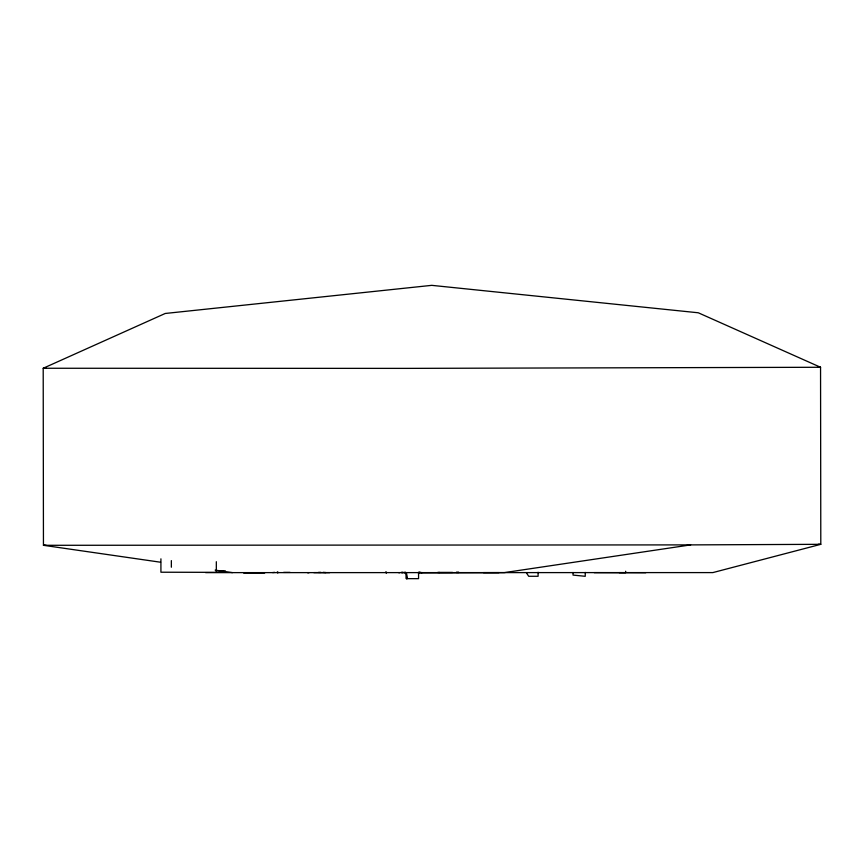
<?xml version="1.0" encoding="UTF-8"?>
<svg xmlns="http://www.w3.org/2000/svg" width="864" height="864" viewBox="0 0 864 864"><rect width="100%" height="100%" fill="white"/><g stroke="black" fill="none" stroke-linecap="round" stroke-linejoin="round"><path stroke-width="1.3" d="M585.263 572.432L585.241 576.299L573.037 575.089L573.037 572.508M160.574 562.226L43.448 545.303L43.2 368.258L165.24 313.47L431.752 285.347L698.274 312.779L820.552 367.276L820.8 544.32L690.66 544.892L504.317 572.616L483.408 572.605M401.404 572.562L402.602 572.573M419.116 572.562L420.314 572.573M272.624 572.573L274.687 572.378M645.797 572.702L619.196 572.627M290.056 572.378L283.608 572.389M45.889 368.237L43.2 368.258L406.512 368.377L820.552 367.276L818.024 367.243M46.138 545.281L43.448 545.303L690.66 544.892M216.162 570.953L225.45 570.953M318.481 572.411L320.89 572.411M401.177 572.411L403.088 572.411M418.921 572.411L420.844 572.411M437.616 572.443L452.574 572.443M205.589 572.627L712.843 572.594L820.8 544.32L818.262 544.288M307.649 572.767L308.923 572.767M386.446 572.767L385.571 572.184M398.758 572.713L399.665 572.713M421.07 572.854L499.014 572.627M243.659 573.048L264.654 573.048M406.35 578.653L406.35 572.605L406.976 578.653L406.35 572.605L406.35 578.653L418.565 578.653L418.565 572.605M594.194 572.627L625.676 572.681L625.666 571.266M313.826 572.616L329.702 572.627M401.922 572.53L405.961 572.54M418.068 572.594L422.107 572.605M438.761 572.443L439.506 572.497M323.222 572.378L325.901 572.573M215.147 570.121L232.448 572.616M526.565 573.059L528.682 576.277L538.099 576.277L538.099 572.281M418.997 572.076L418.997 573.188M418.673 572.605L418.673 573.728M405.032 572.076L405.032 573.188M386.446 572.184L386.413 572.767M385.916 572.184L385.949 572.767M278.014 572.184L278.003 572.767L277.139 572.184M277.668 572.184L277.636 572.767M216.324 561.708L216.324 572.346L160.92 572.216L160.92 558.835M171.353 560.617L171.353 567.227M458.86 572.411L456.322 572.411L458.86 572.411"/></g></svg>
